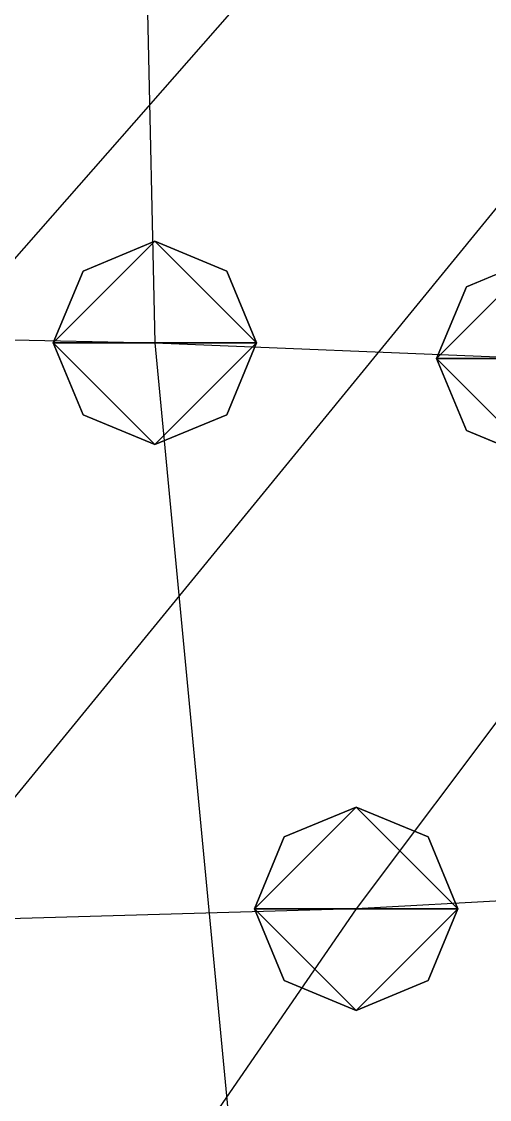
# Model space of a CAD drawing. Header units: metres. Extents: x -59 to 99, y -54 to 55.
# Drawn here: x 12.77 to 17.38, y -31.47 to -20.86 of the extents above; entities that cross this region are included whole.
import ezdxf

# ---------------------------------------------------------------- set-up
doc = ezdxf.new("R2010")
doc.units = ezdxf.units.M

msp = doc.modelspace()

# ---------------------------------------------------------------- linework, layer by layer
for p, q in [((13.844493, -13.131271, -224.74867), (14.086083, -24.025223, -228.23218)), ((24.594818, -18.228828, -151.794), (16.064808, -29.593353, -148.54568)), ((20.948685, -18.409348, -149.20023), (11.7027855, -29.71968, -146.73181)), ((16.790588, -18.542534, -147.28043), (6.9070206, -29.798447, -145.5957)), ((14.086083, -23.025223, -228.23201), (13.378977, -23.318115, -228.23206)), ((14.086083, -23.025223, -228.23201), (13.378977, -23.318115, -228.23206)), ((14.086083, -23.025223, -228.23201), (13.378977, -23.318115, -228.23206)), ((14.086083, -23.025223, -228.23201), (13.378977, -23.318115, -228.23206)), ((14.79319, -23.318115, -228.23206), (14.086083, -23.025223, -228.23201)), ((14.79319, -23.318115, -228.23206), (14.086083, -23.025223, -228.23201)), ((14.79319, -23.318115, -228.23206), (14.086083, -23.025223, -228.23201)), ((14.79319, -23.318115, -228.23206), (14.086083, -23.025223, -228.23201)), ((17.856167, -23.179344, -226.04204), (17.14906, -23.472237, -226.04208)), ((17.856167, -23.179344, -226.04204), (17.14906, -23.472237, -226.04208)), ((17.856167, -23.179344, -226.04204), (17.14906, -23.472237, -226.04208)), ((17.856167, -23.179344, -226.04204), (17.14906, -23.472237, -226.04208)), ((13.378977, -23.318115, -228.23206), (13.086083, -24.025223, -228.23218)), ((13.378977, -23.318115, -228.23206), (13.086083, -24.025223, -228.23218)), ((13.378977, -23.318115, -228.23206), (13.086083, -24.025223, -228.23218)), ((13.378977, -23.318115, -228.23206), (13.086083, -24.025223, -228.23218)), ((15.086083, -24.025223, -228.23218), (14.79319, -23.318115, -228.23206)), ((15.086083, -24.025223, -228.23218), (14.79319, -23.318115, -228.23206)), ((15.086083, -24.025223, -228.23218), (14.79319, -23.318115, -228.23206)), ((15.086083, -24.025223, -228.23218), (14.79319, -23.318115, -228.23206)), ((17.14906, -23.472237, -226.04208), (16.856167, -24.179344, -226.0422)), ((17.14906, -23.472237, -226.04208), (16.856167, -24.179344, -226.0422)), ((17.14906, -23.472237, -226.04208), (16.856167, -24.179344, -226.0422)), ((17.14906, -23.472237, -226.04208), (16.856167, -24.179344, -226.0422)), ((9.526428, -23.92662, -229.63622), (14.086083, -24.025223, -228.23218)), ((13.086083, -24.025223, -228.23218), (13.378977, -24.73233, -228.2323)), ((13.086083, -24.025223, -228.23218), (13.378977, -24.73233, -228.2323)), ((13.086083, -24.025223, -228.23218), (13.378977, -24.73233, -228.2323)), ((13.086083, -24.025223, -228.23218), (13.378977, -24.73233, -228.2323)), ((14.086083, -24.025223, -228.23218), (17.856167, -24.179344, -226.0422)), ((14.086083, -24.025223, -228.23218), (15.117272, -34.86422, -232.50049)), ((14.79319, -24.73233, -228.2323), (15.086083, -24.025223, -228.23218)), ((14.79319, -24.73233, -228.2323), (15.086083, -24.025223, -228.23218)), ((14.79319, -24.73233, -228.2323), (15.086083, -24.025223, -228.23218)), ((14.79319, -24.73233, -228.2323), (15.086083, -24.025223, -228.23218)), ((16.856167, -24.179344, -226.0422), (17.14906, -24.886452, -226.04233)), ((16.856167, -24.179344, -226.0422), (17.14906, -24.886452, -226.04233)), ((16.856167, -24.179344, -226.0422), (17.14906, -24.886452, -226.04233)), ((16.856167, -24.179344, -226.0422), (17.14906, -24.886452, -226.04233)), ((13.378977, -24.73233, -228.2323), (14.086083, -25.025223, -228.23235)), ((13.378977, -24.73233, -228.2323), (14.086083, -25.025223, -228.23235)), ((13.378977, -24.73233, -228.2323), (14.086083, -25.025223, -228.23235)), ((13.378977, -24.73233, -228.2323), (14.086083, -25.025223, -228.23235)), ((14.086083, -25.025223, -228.23235), (14.79319, -24.73233, -228.2323)), ((14.086083, -25.025223, -228.23235), (14.79319, -24.73233, -228.2323)), ((14.086083, -25.025223, -228.23235), (14.79319, -24.73233, -228.2323)), ((14.086083, -25.025223, -228.23235), (14.79319, -24.73233, -228.2323)), ((17.14906, -24.886452, -226.04233), (17.856167, -25.179344, -226.04237)), ((17.14906, -24.886452, -226.04233), (17.856167, -25.179344, -226.04237)), ((17.14906, -24.886452, -226.04233), (17.856167, -25.179344, -226.04237)), ((17.14906, -24.886452, -226.04233), (17.856167, -25.179344, -226.04237)), ((16.064808, -28.593353, -148.54552), (15.357701, -28.886246, -148.54556)), ((16.064808, -28.593353, -148.54552), (15.357701, -28.886246, -148.54556)), ((16.064808, -28.593353, -148.54552), (15.357701, -28.886246, -148.54556)), ((16.064808, -28.593353, -148.54552), (15.357701, -28.886246, -148.54556)), ((16.771915, -28.886246, -148.54556), (16.064808, -28.593353, -148.54552)), ((16.771915, -28.886246, -148.54556), (16.064808, -28.593353, -148.54552)), ((16.771915, -28.886246, -148.54556), (16.064808, -28.593353, -148.54552)), ((16.771915, -28.886246, -148.54556), (16.064808, -28.593353, -148.54552)), ((15.357701, -28.886246, -148.54556), (15.064808, -29.593353, -148.54568)), ((15.357701, -28.886246, -148.54556), (15.064808, -29.593353, -148.54568)), ((15.357701, -28.886246, -148.54556), (15.064808, -29.593353, -148.54568)), ((15.357701, -28.886246, -148.54556), (15.064808, -29.593353, -148.54568)), ((17.064808, -29.593353, -148.54568), (16.771915, -28.886246, -148.54556)), ((17.064808, -29.593353, -148.54568), (16.771915, -28.886246, -148.54556)), ((17.064808, -29.593353, -148.54568), (16.771915, -28.886246, -148.54556)), ((17.064808, -29.593353, -148.54568), (16.771915, -28.886246, -148.54556)), ((19.771343, -29.39254, -151.4184), (16.064808, -29.593353, -148.54568)), ((16.064808, -29.593353, -148.54568), (8.189568, -41.03102, -144.24005)), ((16.064808, -29.593353, -148.54568), (11.7027855, -29.71968, -146.73181)), ((15.064808, -29.593353, -148.54568), (15.357701, -30.30046, -148.5458)), ((15.064808, -29.593353, -148.54568), (15.357701, -30.30046, -148.5458)), ((15.064808, -29.593353, -148.54568), (15.357701, -30.30046, -148.5458)), ((15.064808, -29.593353, -148.54568), (15.357701, -30.30046, -148.5458)), ((16.771915, -30.30046, -148.5458), (17.064808, -29.593353, -148.54568)), ((16.771915, -30.30046, -148.5458), (17.064808, -29.593353, -148.54568)), ((16.771915, -30.30046, -148.5458), (17.064808, -29.593353, -148.54568)), ((16.771915, -30.30046, -148.5458), (17.064808, -29.593353, -148.54568)), ((15.357701, -30.30046, -148.5458), (16.064808, -30.593353, -148.54585)), ((15.357701, -30.30046, -148.5458), (16.064808, -30.593353, -148.54585)), ((15.357701, -30.30046, -148.5458), (16.064808, -30.593353, -148.54585)), ((15.357701, -30.30046, -148.5458), (16.064808, -30.593353, -148.54585)), ((16.064808, -30.593353, -148.54585), (16.771915, -30.30046, -148.5458)), ((16.064808, -30.593353, -148.54585), (16.771915, -30.30046, -148.5458)), ((16.064808, -30.593353, -148.54585), (16.771915, -30.30046, -148.5458)), ((16.064808, -30.593353, -148.54585), (16.771915, -30.30046, -148.5458))]:
    msp.add_line(p, q)
for points in [[(13.086083, -24.025223, -228.23218), (13.378977, -23.318115, -228.23206), (14.086083, -23.025223, -228.23201), (14.086184, -23.025124, -228.2319)], [(13.086083, -24.025223, -228.23218), (13.378977, -23.318115, -228.23206), (14.086083, -23.025223, -228.23201), (14.086184, -23.025124, -228.2319)], [(13.086083, -24.025223, -228.23218), (13.378977, -23.318115, -228.23206), (14.086083, -23.025223, -228.23201), (14.086184, -23.025124, -228.2319)], [(13.086083, -24.025223, -228.23218), (13.378977, -23.318115, -228.23206), (14.086083, -23.025223, -228.23201), (14.086184, -23.025124, -228.2319)], [(13.086083, -24.025223, -228.23218), (14.086083, -23.025223, -228.23201), (15.086083, -24.025223, -228.23218), (15.086184, -24.025124, -228.23207)], [(13.086083, -24.025223, -228.23218), (14.086083, -23.025223, -228.23201), (15.086083, -24.025223, -228.23218), (15.086184, -24.025124, -228.23207)], [(13.086083, -24.025223, -228.23218), (14.086083, -23.025223, -228.23201), (15.086083, -24.025223, -228.23218), (15.086184, -24.025124, -228.23207)], [(13.086083, -24.025223, -228.23218), (14.086083, -23.025223, -228.23201), (15.086083, -24.025223, -228.23218), (15.086184, -24.025124, -228.23207)], [(14.086083, -23.025223, -228.23201), (14.79319, -23.318115, -228.23206), (15.086083, -24.025223, -228.23218), (15.086184, -24.025124, -228.23207)], [(14.086083, -23.025223, -228.23201), (14.79319, -23.318115, -228.23206), (15.086083, -24.025223, -228.23218), (15.086184, -24.025124, -228.23207)], [(14.086083, -23.025223, -228.23201), (14.79319, -23.318115, -228.23206), (15.086083, -24.025223, -228.23218), (15.086184, -24.025124, -228.23207)], [(14.086083, -23.025223, -228.23201), (14.79319, -23.318115, -228.23206), (15.086083, -24.025223, -228.23218), (15.086184, -24.025124, -228.23207)], [(16.856167, -24.179344, -226.0422), (17.14906, -23.472237, -226.04208), (17.856167, -23.179344, -226.04204), (17.856266, -23.179245, -226.04193)], [(16.856167, -24.179344, -226.0422), (17.14906, -23.472237, -226.04208), (17.856167, -23.179344, -226.04204), (17.856266, -23.179245, -226.04193)], [(16.856167, -24.179344, -226.0422), (17.14906, -23.472237, -226.04208), (17.856167, -23.179344, -226.04204), (17.856266, -23.179245, -226.04193)], [(16.856167, -24.179344, -226.0422), (17.14906, -23.472237, -226.04208), (17.856167, -23.179344, -226.04204), (17.856266, -23.179245, -226.04193)], [(16.856167, -24.179344, -226.0422), (17.856167, -23.179344, -226.04204), (18.856167, -24.179344, -226.0422), (18.856266, -24.179245, -226.0421)], [(16.856167, -24.179344, -226.0422), (17.856167, -23.179344, -226.04204), (18.856167, -24.179344, -226.0422), (18.856266, -24.179245, -226.0421)], [(16.856167, -24.179344, -226.0422), (17.856167, -23.179344, -226.04204), (18.856167, -24.179344, -226.0422), (18.856266, -24.179245, -226.0421)], [(16.856167, -24.179344, -226.0422), (17.856167, -23.179344, -226.04204), (18.856167, -24.179344, -226.0422), (18.856266, -24.179245, -226.0421)], [(14.086083, -25.025223, -228.23235), (13.378977, -24.73233, -228.2323), (13.086083, -24.025223, -228.23218), (13.086184, -24.025124, -228.23207)], [(15.086083, -24.025223, -228.23218), (14.086083, -25.025223, -228.23235), (13.086083, -24.025223, -228.23218), (13.086184, -24.025124, -228.23207)], [(14.086083, -25.025223, -228.23235), (13.378977, -24.73233, -228.2323), (13.086083, -24.025223, -228.23218), (13.086184, -24.025124, -228.23207)], [(15.086083, -24.025223, -228.23218), (14.086083, -25.025223, -228.23235), (13.086083, -24.025223, -228.23218), (13.086184, -24.025124, -228.23207)], [(14.086083, -25.025223, -228.23235), (13.378977, -24.73233, -228.2323), (13.086083, -24.025223, -228.23218), (13.086184, -24.025124, -228.23207)], [(15.086083, -24.025223, -228.23218), (14.086083, -25.025223, -228.23235), (13.086083, -24.025223, -228.23218), (13.086184, -24.025124, -228.23207)], [(14.086083, -25.025223, -228.23235), (13.378977, -24.73233, -228.2323), (13.086083, -24.025223, -228.23218), (13.086184, -24.025124, -228.23207)], [(15.086083, -24.025223, -228.23218), (14.086083, -25.025223, -228.23235), (13.086083, -24.025223, -228.23218), (13.086184, -24.025124, -228.23207)], [(15.086083, -24.025223, -228.23218), (14.79319, -24.73233, -228.2323), (14.086083, -25.025223, -228.23235), (14.086184, -25.025124, -228.23224)], [(15.086083, -24.025223, -228.23218), (14.79319, -24.73233, -228.2323), (14.086083, -25.025223, -228.23235), (14.086184, -25.025124, -228.23224)], [(15.086083, -24.025223, -228.23218), (14.79319, -24.73233, -228.2323), (14.086083, -25.025223, -228.23235), (14.086184, -25.025124, -228.23224)], [(15.086083, -24.025223, -228.23218), (14.79319, -24.73233, -228.2323), (14.086083, -25.025223, -228.23235), (14.086184, -25.025124, -228.23224)], [(17.856167, -25.179344, -226.04237), (17.14906, -24.886452, -226.04233), (16.856167, -24.179344, -226.0422), (16.856266, -24.179245, -226.0421)], [(18.856167, -24.179344, -226.0422), (17.856167, -25.179344, -226.04237), (16.856167, -24.179344, -226.0422), (16.856266, -24.179245, -226.0421)], [(17.856167, -25.179344, -226.04237), (17.14906, -24.886452, -226.04233), (16.856167, -24.179344, -226.0422), (16.856266, -24.179245, -226.0421)], [(18.856167, -24.179344, -226.0422), (17.856167, -25.179344, -226.04237), (16.856167, -24.179344, -226.0422), (16.856266, -24.179245, -226.0421)], [(17.856167, -25.179344, -226.04237), (17.14906, -24.886452, -226.04233), (16.856167, -24.179344, -226.0422), (16.856266, -24.179245, -226.0421)], [(18.856167, -24.179344, -226.0422), (17.856167, -25.179344, -226.04237), (16.856167, -24.179344, -226.0422), (16.856266, -24.179245, -226.0421)], [(17.856167, -25.179344, -226.04237), (17.14906, -24.886452, -226.04233), (16.856167, -24.179344, -226.0422), (16.856266, -24.179245, -226.0421)], [(18.856167, -24.179344, -226.0422), (17.856167, -25.179344, -226.04237), (16.856167, -24.179344, -226.0422), (16.856266, -24.179245, -226.0421)], [(15.064808, -29.593353, -148.54568), (15.357701, -28.886246, -148.54556), (16.064808, -28.593353, -148.54552), (16.064907, -28.593254, -148.54541)], [(15.064808, -29.593353, -148.54568), (15.357701, -28.886246, -148.54556), (16.064808, -28.593353, -148.54552), (16.064907, -28.593254, -148.54541)], [(15.064808, -29.593353, -148.54568), (15.357701, -28.886246, -148.54556), (16.064808, -28.593353, -148.54552), (16.064907, -28.593254, -148.54541)], [(15.064808, -29.593353, -148.54568), (15.357701, -28.886246, -148.54556), (16.064808, -28.593353, -148.54552), (16.064907, -28.593254, -148.54541)], [(15.064808, -29.593353, -148.54568), (16.064808, -28.593353, -148.54552), (17.064808, -29.593353, -148.54568), (17.064907, -29.593254, -148.54558)], [(15.064808, -29.593353, -148.54568), (16.064808, -28.593353, -148.54552), (17.064808, -29.593353, -148.54568), (17.064907, -29.593254, -148.54558)], [(15.064808, -29.593353, -148.54568), (16.064808, -28.593353, -148.54552), (17.064808, -29.593353, -148.54568), (17.064907, -29.593254, -148.54558)], [(15.064808, -29.593353, -148.54568), (16.064808, -28.593353, -148.54552), (17.064808, -29.593353, -148.54568), (17.064907, -29.593254, -148.54558)], [(16.064808, -28.593353, -148.54552), (16.771915, -28.886246, -148.54556), (17.064808, -29.593353, -148.54568), (17.064907, -29.593254, -148.54558)], [(16.064808, -28.593353, -148.54552), (16.771915, -28.886246, -148.54556), (17.064808, -29.593353, -148.54568), (17.064907, -29.593254, -148.54558)], [(16.064808, -28.593353, -148.54552), (16.771915, -28.886246, -148.54556), (17.064808, -29.593353, -148.54568), (17.064907, -29.593254, -148.54558)], [(16.064808, -28.593353, -148.54552), (16.771915, -28.886246, -148.54556), (17.064808, -29.593353, -148.54568), (17.064907, -29.593254, -148.54558)], [(16.064808, -30.593353, -148.54585), (15.357701, -30.30046, -148.5458), (15.064808, -29.593353, -148.54568), (15.064908, -29.593254, -148.54558)], [(17.064808, -29.593353, -148.54568), (16.064808, -30.593353, -148.54585), (15.064808, -29.593353, -148.54568), (15.064908, -29.593254, -148.54558)], [(16.064808, -30.593353, -148.54585), (15.357701, -30.30046, -148.5458), (15.064808, -29.593353, -148.54568), (15.064908, -29.593254, -148.54558)], [(17.064808, -29.593353, -148.54568), (16.064808, -30.593353, -148.54585), (15.064808, -29.593353, -148.54568), (15.064908, -29.593254, -148.54558)], [(16.064808, -30.593353, -148.54585), (15.357701, -30.30046, -148.5458), (15.064808, -29.593353, -148.54568), (15.064908, -29.593254, -148.54558)], [(17.064808, -29.593353, -148.54568), (16.064808, -30.593353, -148.54585), (15.064808, -29.593353, -148.54568), (15.064908, -29.593254, -148.54558)], [(16.064808, -30.593353, -148.54585), (15.357701, -30.30046, -148.5458), (15.064808, -29.593353, -148.54568), (15.064908, -29.593254, -148.54558)], [(17.064808, -29.593353, -148.54568), (16.064808, -30.593353, -148.54585), (15.064808, -29.593353, -148.54568), (15.064908, -29.593254, -148.54558)], [(17.064808, -29.593353, -148.54568), (16.771915, -30.30046, -148.5458), (16.064808, -30.593353, -148.54585), (16.064907, -30.593254, -148.54575)], [(17.064808, -29.593353, -148.54568), (16.771915, -30.30046, -148.5458), (16.064808, -30.593353, -148.54585), (16.064907, -30.593254, -148.54575)], [(17.064808, -29.593353, -148.54568), (16.771915, -30.30046, -148.5458), (16.064808, -30.593353, -148.54585), (16.064907, -30.593254, -148.54575)], [(17.064808, -29.593353, -148.54568), (16.771915, -30.30046, -148.5458), (16.064808, -30.593353, -148.54585), (16.064907, -30.593254, -148.54575)]]:
    msp.add_3dface(points)

doc.saveas('drawing.dxf')
